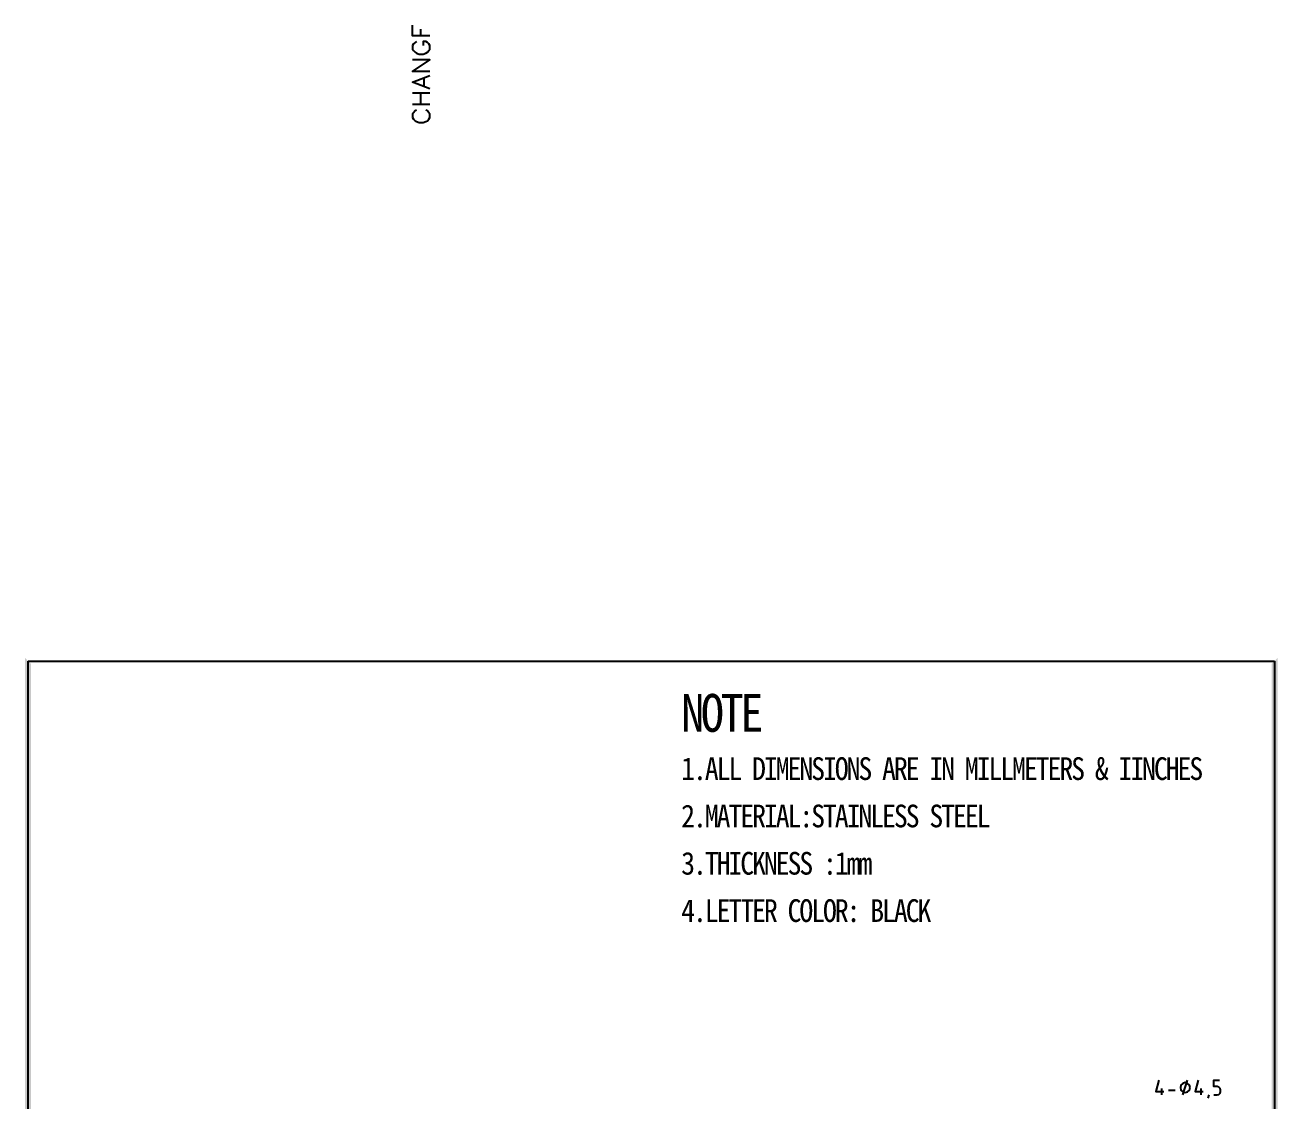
# Model space of a CAD drawing. Header units: millimetres. Extents: x -185079 to -2648, y 85916 to 249201.
# Drawn here: x -57810 to -55701, y 123598 to 125408 of the extents above; entities that cross this region are included whole.
import ezdxf

# ---------------------------------------------------------------- set-up
doc = ezdxf.new("R2010")
doc.units = ezdxf.units.MM
doc.linetypes.add('DASHDOT', pattern=[25.4, 12.7, -6.35, 0, -6.35])
doc.layers.get('0').update_dxf_attribs({"color": 255, "linetype": 'DASHDOT'})
for name, color, linetype in [('PDF_Geometry', 7, 'Continuous'), ('PDF_Solid Fills', 7, 'Continuous'), ('PDF_Text', 7, 'Continuous')]:
    doc.layers.add(name, color=color, linetype=linetype)
doc.styles.add('PDF FangSong', font='simfang.ttf')

msp = doc.modelspace()

# ---------------------------------------------------------------- hatches: boundary and pattern name
at = {"layer": 'PDF_Solid Fills', "transparency": 33554559, "extrusion": (-0.004685415688226632, -0.01745240643729066, 0.9998367168639968)}
for points in [[(-87196.64754588668, 101854.7513881624), (-87189.52011056707, 101867.1119765626), (-88073.12200368926, 105118.9421904721)], [(-87189.52011056707, 101867.1119765626), (-88073.12200368926, 105118.9421904721), (-88060.76181771835, 105111.8148218752)], [(-86036.65697241713, 105665.7575245677), (-86043.78412394873, 105653.3975716625), (-85160.18251461453, 102401.5667222543)], [(-86043.78412394873, 105653.3975716625), (-85160.18251461453, 102401.5667222543), (-85172.54241679746, 102408.6947263498)]]:
    msp.add_hatch(color=256, dxfattribs=at).paths.add_polyline_path(points)

# ---------------------------------------------------------------- linework, layer by layer
at = {"linetype": 'ByBlock', "lineweight": -3, "ltscale": 20, "transparency": 33554687, "extrusion": (-0.004685415688226634, -0.01745240643729067, 0.9998367168639968)}
for p in [(-57804.25630285274, 124338.2171676264, 1899.474284487798), (-55706.29822517593, 124338.2171676257, 1909.305695481792)]:
    msp.add_line(p, (-55706.29822517593, 124338.2171676257, 1909.305695481792), dxfattribs=at)
at = {"layer": 'PDF_Geometry', "lineweight": 25, "extrusion": (-0.004685415688226634, -0.01745240643729067, 0.9998367168639968)}
for points in [[(-87686.49592015799, 106306.8744702246), (-87714.69646584964, 106299.3022848067), (-87719.37746847467, 106316.7354063068)], [(-87701.3652993918, 106302.8818632078), (-87704.25651719328, 106313.6494177795)], [(-87705.5526221965, 106291.8624018399), (-87707.70328817493, 106289.635876161), (-87709.57854337641, 106286.3836579851), (-87710.42840430653, 106283.4070500868), (-87708.91396022121, 106277.7669148727), (-87706.68739560059, 106275.6163642055), (-87703.4352966582, 106273.740902235), (-87700.45860846457, 106272.8911327713), (-87695.9437075099, 106272.4543919193), (-87689.27814059076, 106274.2441767405), (-87685.5892292452, 106276.8837397842), (-87683.43856328074, 106279.1102654574), (-87681.56330805086, 106282.362483641), (-87680.71344714914, 106285.3390915319), (-87682.22789123445, 106290.9792267458), (-87684.45445582642, 106293.1297774208), (-87687.70655479746, 106295.0052393834), (-87690.68324297736, 106295.855008853), (-87694.78516543003, 106294.7535933795), (-87692.99538060649, 106288.0880264513)], [(-87670.93853822419, 106248.9352313062), (-87699.13908391586, 106241.3630458884), (-87676.03262198204, 106267.9067611671), (-87704.23316767346, 106260.3345757491)], [(-87663.36638782406, 106220.7348160284), (-87694.45808129082, 106223.9299243883), (-87669.14882342657, 106242.2699251702)], [(-87673.69702740129, 106222.358371195), (-87677.2766670729, 106235.6897658383)], [(-87689.77714869194, 106206.4970636823), (-87661.57660300052, 106214.0692491002)], [(-87671.48970889696, 106191.618349663), (-87676.44598223409, 106210.0766420834)], [(-87684.82087535458, 106188.0387712619), (-87656.62032966314, 106195.6109566798)], [(-87675.53929130686, 106180.0859116468), (-87677.82762765464, 106178.372101826), (-87679.56521248701, 106174.6071677939), (-87680.41507341666, 106171.6305598935), (-87679.03829970093, 106166.5031405375), (-87676.81173508031, 106164.3525898705), (-87673.42196576831, 106161.9644120419), (-87670.58294794383, 106161.6273584344), (-87666.06804698962, 106161.1906175842), (-87659.40248007071, 106162.9804024053), (-87655.71356872446, 106165.6199654473), (-87653.42523239087, 106167.3337752643), (-87651.68764753033, 106171.098709306), (-87650.83778662886, 106174.0753171968), (-87652.21456034457, 106179.2027365527), (-87654.44112493702, 106181.3532872294), (-87657.83089427718, 106183.7414650484), (-87660.6699120875, 106184.0785186598)], [(-87192.89618583804, 101861.2568201292), (-88066.61657172251, 105115.1908304235)], [(-86040.4078107831, 105659.2522326787), (-85166.68742489847, 102405.3182223807)], [(-86045.61200179424, 104927.1586693199), (-86045.78311037422, 104907.3195642326), (-86032.44943725546, 104910.8998157033)], [(-85991.6744567393, 104928.9947762285), (-85993.80172654738, 104932.8221520158), (-85997.56735144847, 104934.5599700092), (-86002.08294935813, 104934.9968378223), (-86005.25981504071, 104932.4944510944), (-86007.64821318118, 104929.104203959), (-86007.57219744076, 104924.7260417985), (-86005.44492763268, 104920.8986660042), (-86001.54186697862, 104918.6479644589), (-85997.67651833696, 104918.5862836079), (-85993.84940338644, 104920.7134833732), (-85991.59844099703, 104924.6166140679), (-85991.6744567393, 104928.9947762285)], [(-86000.30202524477, 104914.0336354496), (-85998.94414588167, 104939.6895494596)], [(-85981.50770378727, 104944.3714437061), (-85981.67881236899, 104924.5323386193), (-85968.85795276727, 104927.9748935001)], [(-85950.04471624164, 104927.5272082887), (-85944.40350671519, 104929.0419408409), (-85941.97713572392, 104930.243237319), (-85940.47640718352, 104932.8453477928), (-85940.65214666653, 104935.5473728115), (-85941.3406296257, 104938.1114403941), (-85942.5419961406, 104940.5380722257), (-85945.1442974163, 104942.0384698832), (-85947.98375818573, 104942.3756139614), (-85953.62496771033, 104940.8608814091), (-85956.37903962829, 104951.1176734246), (-85947.14813548535, 104953.5962821227)], [(-86037.92898134979, 104914.926638972), (-86035.17490943169, 104904.6698469566)], [(-86025.44526582082, 104915.5297330874), (-86014.67618196932, 104918.4213615135)], [(-85973.8246833428, 104932.1394133656), (-85971.07061142472, 104921.8826213465)], [(-85957.7606463063, 104919.4085735143), (-85957.73745998878, 104925.4627327356)]]:
    msp.add_lwpolyline(points, dxfattribs=at)

# ---------------------------------------------------------------- texts
at = {"layer": 'PDF_Text', "extrusion": (-0.004685415688226632, -0.01745240643729067, 0.9998367168639968), "attachment_point": 7, "text_direction": (0.999989020035304, 2.5590657696065023e-14, 0.0046861294084337675), "style": 'PDF FangSong'}
for s, insert, char_height in [('{\\T0.8;\\W0.9;NOTE\\P}', (-56705.2263225091, 124218.0041189341, 1902.526188139067), 63.70786516853931), ('{\\T0.8;\\W0.9;1.ALL DIMENSIONS ARE IN MILLMETERS & IINCHES\\P}', (-56705.21972057917, 124137.2926675042, 1901.117379982737), 38.2247191011236), ('{\\T0.8;\\W0.9;2.MATERIAL:STAINLESS STEEL\\P}', (-56705.21320770538, 124057.669964814, 1899.727575797687), 38.2247191011236), ('{\\T0.8;\\W0.9;3.THICKNESS :1mm\\P}', (-56705.20669483171, 123978.0472621239, 1898.33777161264), 38.2247191011236), ('{\\T0.8;\\W0.9;4.LETTER COLOR: BLACK}', (-56705.20018195789, 123898.4245594337, 1896.94796742759), 38.2247191011236)]:
    msp.add_mtext(s, dxfattribs=dict(at, insert=insert, char_height=char_height))

doc.saveas('drawing.dxf')
